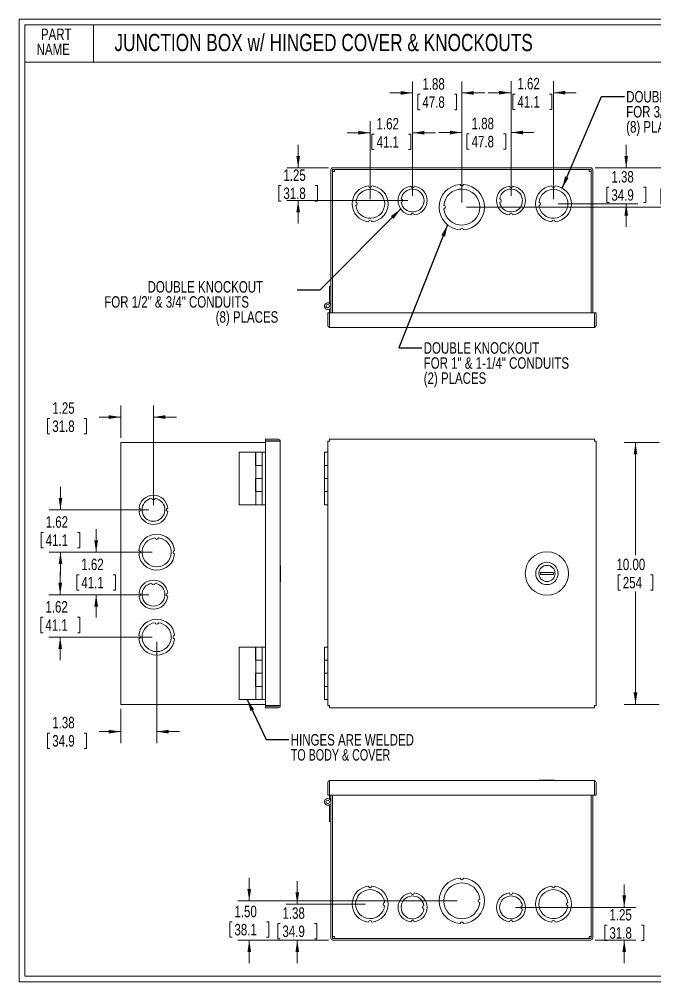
# Model space of a CAD drawing. Header units: inches. Extents: x 0.9 to 58.6, y 0.9 to 37.7.
# Drawn here: x 0.88 to 25.15, y 0.93 to 37.68 of the extents above; entities that cross this region are included whole.
import ezdxf

# ---------------------------------------------------------------- set-up
doc = ezdxf.new("R2010")
doc.units = ezdxf.units.IN
doc.header["$LTSCALE"] = 3.5
doc.header["$MEASUREMENT"] = 0
doc.styles.add('SLDTEXTSTYLE0', font='TXT', dxfattribs={"width": 0.75})
doc.styles.add('SLDTEXTSTYLE1', font='TXT', dxfattribs={"width": 0.7})
doc.dimstyles.new('SLDDIMSTYLE0', dxfattribs={"dimtxt": 0.4375, "dimasz": 0.455, "dimexe": 0, "dimexo": 0.0625, "dimgap": 0.109375, "dimtad": 0, "dimtih": 1, "dimtoh": 1, "dimrnd": 1e-09, "dimzin": 12, "dimdsep": 46, "dimtxsty": 'SLDTEXTSTYLE0', "dimsah": 1, "dimcen": 0.09, "dimadec": 0, "dimazin": 0, "dimtfac": 1, "dimtofl": 0, "dimtmove": 0, "dimatfit": 3, "dimfxl": 1, "dimtolj": 1, "dimtzin": 12, "dimarcsym": 0})
doc.dimstyles.new('SLDDIMSTYLE1', dxfattribs={"dimtxt": 0.4375, "dimasz": 0.455, "dimexe": 0, "dimexo": 0.0625, "dimgap": 0.109375, "dimtad": 0, "dimtih": 1, "dimtoh": 1, "dimrnd": 1e-09, "dimzin": 4, "dimdsep": 46, "dimtxsty": 'SLDTEXTSTYLE0', "dimsah": 1, "dimcen": 0.09, "dimadec": 0, "dimazin": 0, "dimtfac": 1, "dimtofl": 0, "dimtmove": 0, "dimatfit": 3, "dimfxl": 1, "dimtolj": 1, "dimtzin": 12, "dimarcsym": 0})
doc.dimstyles.new('SLDDIMSTYLE2', dxfattribs={"dimtxt": 0, "dimasz": 0.455, "dimexe": 0, "dimexo": 0.0625, "dimgap": 0, "dimtad": 0, "dimtih": 1, "dimtoh": 1, "dimdec": 0, "dimrnd": 1e-09, "dimzin": 0, "dimdsep": 46, "dimtxsty": 'Standard', "dimsah": 1, "dimcen": 0.09, "dimadec": 0, "dimazin": 0, "dimtfac": 0.455, "dimtdec": 0, "dimtofl": 0, "dimtmove": 0, "dimatfit": 3, "dimfxl": 1, "dimtolj": 1, "dimtzin": 0, "dimarcsym": 0})
doc.dimstyles.new('SLDDIMSTYLE3', dxfattribs={"dimtxt": 0.4375, "dimasz": 0.455, "dimexe": 0, "dimexo": 0.0625, "dimgap": 0.109375, "dimtad": 0, "dimtih": 1, "dimtoh": 1, "dimrnd": 1e-09, "dimzin": 4, "dimdsep": 46, "dimtxsty": 'SLDTEXTSTYLE0', "dimsah": 1, "dimcen": 0.09, "dimadec": 0, "dimazin": 0, "dimtfac": 1, "dimtofl": 0, "dimtmove": 0, "dimatfit": 3, "dimfxl": 1, "dimtolj": 1, "dimtzin": 12, "dimarcsym": 0})

# ---------------------------------------------------------------- blocks, each defined once
blk = doc.blocks.new('SW_NOTE_1')
at = {"color": 0, "linetype": 'Continuous', "lineweight": 0, "ltscale": 3.5, "char_height": 0.4375, "attachment_point": 1, "style": 'SLDTEXTSTYLE0'}
for s, insert in [('PART', (0, 0.564)), ('NAME', (-0.163, -0.011))]:
    blk.add_mtext(s, dxfattribs=dict(at, insert=insert))
blk = doc.blocks.new('*D5')
at = {"color": 7, "linetype": 'Continuous', "lineweight": 0, "ltscale": 3.5}
for p, q in [((24.064, 32.012), (24.064, 32.887)), ((22.882, 32.012), (24.502, 32.012)), ((23.321, 31.272), (23.321, 30.682)), ((23.321, 31.272), (23.41, 31.272)), ((24.808, 31.272), (24.719, 31.272)), ((24.808, 31.272), (24.808, 30.682)), ((21.459, 30.637), (24.502, 30.637)), ((23.321, 30.682), (23.41, 30.682)), ((24.064, 30.637), (24.064, 29.762)), ((24.808, 30.682), (24.719, 30.682))]:
    blk.add_line(p, q, dxfattribs=at)
for points in [[(24.064, 32.012), (24.134, 32.467), (23.994, 32.467)], [(24.064, 30.637), (23.994, 30.182), (24.134, 30.182)]]:
    blk.add_solid(points, dxfattribs=at)
at = {"color": 7, "linetype": 'Continuous', "lineweight": 0, "ltscale": 3.5, "char_height": 0.4375, "attachment_point": 1, "style": 'SLDTEXTSTYLE0'}
for s, insert in [('1.38', (23.499, 31.889)), ('34.9', (23.499, 31.194))]:
    blk.add_mtext(s, dxfattribs=dict(at, insert=insert))
blk = doc.blocks.new('*D6')
at = {"color": 7, "linetype": 'Continuous', "lineweight": 0, "ltscale": 3.5}
for p, q in [((11.534, 32.012), (11.534, 32.887)), ((12.686, 32.012), (11.097, 32.012)), ((10.791, 31.335), (10.791, 30.745)), ((10.791, 31.335), (10.88, 31.335)), ((12.277, 31.335), (12.188, 31.335)), ((12.277, 31.335), (12.277, 30.745)), ((10.791, 30.745), (10.88, 30.745)), ((15.729, 30.762), (11.097, 30.762)), ((11.534, 30.762), (11.534, 29.887)), ((12.277, 30.745), (12.188, 30.745))]:
    blk.add_line(p, q, dxfattribs=at)
for points in [[(11.534, 32.012), (11.604, 32.467), (11.464, 32.467)], [(11.534, 30.762), (11.464, 30.307), (11.604, 30.307)]]:
    blk.add_solid(points, dxfattribs=at)
at = {"color": 7, "linetype": 'Continuous', "lineweight": 0, "ltscale": 3.5, "char_height": 0.4375, "attachment_point": 1, "style": 'SLDTEXTSTYLE0'}
for s, insert in [('1.25', (10.969, 31.951)), ('31.8', (10.969, 31.257))]:
    blk.add_mtext(s, dxfattribs=dict(at, insert=insert))
blk = doc.blocks.new('*D7')
at = {"color": 7, "linetype": 'Continuous', "lineweight": 0, "ltscale": 3.5}
for p, q in [((19.664, 30.937), (19.664, 35.319)), ((21.284, 30.812), (21.284, 35.319)), ((19.664, 34.881), (18.789, 34.881)), ((19.731, 34.829), (19.731, 34.239)), ((19.731, 34.829), (19.82, 34.829)), ((21.217, 34.829), (21.129, 34.829)), ((21.217, 34.829), (21.217, 34.239)), ((21.284, 34.881), (22.159, 34.881)), ((19.731, 34.239), (19.82, 34.239)), ((21.217, 34.239), (21.129, 34.239))]:
    blk.add_line(p, q, dxfattribs=at)
for points in [[(19.664, 34.881), (19.209, 34.951), (19.209, 34.811)], [(21.284, 34.881), (21.739, 34.811), (21.739, 34.951)]]:
    blk.add_solid(points, dxfattribs=at)
at = {"color": 7, "linetype": 'Continuous', "lineweight": 0, "ltscale": 3.5, "char_height": 0.4375, "attachment_point": 1, "style": 'SLDTEXTSTYLE0'}
for s, insert in [('1.62', (19.909, 35.445)), ('41.1', (19.909, 34.751))]:
    blk.add_mtext(s, dxfattribs=dict(at, insert=insert))
blk = doc.blocks.new('*D8')
at = {"color": 7, "linetype": 'Continuous', "lineweight": 0, "ltscale": 3.5}
for p, q in [((14.284, 30.812), (14.284, 33.788)), ((15.904, 30.937), (15.904, 33.788)), ((14.284, 33.35), (13.409, 33.35)), ((14.351, 33.298), (14.351, 32.708)), ((14.351, 33.298), (14.44, 33.298)), ((15.837, 33.298), (15.749, 33.298)), ((15.837, 33.298), (15.837, 32.708)), ((15.904, 33.35), (16.779, 33.35)), ((14.351, 32.708), (14.44, 32.708)), ((15.837, 32.708), (15.749, 32.708))]:
    blk.add_line(p, q, dxfattribs=at)
for points in [[(14.284, 33.35), (13.829, 33.42), (13.829, 33.28)], [(15.904, 33.35), (16.359, 33.28), (16.359, 33.42)]]:
    blk.add_solid(points, dxfattribs=at)
at = {"color": 7, "linetype": 'Continuous', "lineweight": 0, "ltscale": 3.5, "char_height": 0.4375, "attachment_point": 1, "style": 'SLDTEXTSTYLE0'}
for s, insert in [('1.62', (14.529, 33.914)), ('41.1', (14.529, 33.22))]:
    blk.add_mtext(s, dxfattribs=dict(at, insert=insert))
blk = doc.blocks.new('*D9')
at = {"color": 7, "linetype": 'Continuous', "lineweight": 0, "ltscale": 3.5}
for p, q in [((26.136, 32.012), (26.136, 32.887)), ((22.882, 32.012), (26.573, 32.012)), ((25.393, 31.21), (25.393, 30.62)), ((25.393, 31.21), (25.481, 31.21)), ((26.879, 31.21), (26.79, 31.21)), ((26.879, 31.21), (26.879, 30.62)), ((17.959, 30.512), (26.573, 30.512)), ((25.393, 30.62), (25.481, 30.62)), ((26.136, 30.512), (26.136, 29.637)), ((26.879, 30.62), (26.79, 30.62))]:
    blk.add_line(p, q, dxfattribs=at)
for points in [[(26.136, 32.012), (26.206, 32.467), (26.066, 32.467)], [(26.136, 30.512), (26.066, 30.057), (26.206, 30.057)]]:
    blk.add_solid(points, dxfattribs=at)
at = {"color": 7, "linetype": 'Continuous', "lineweight": 0, "ltscale": 3.5, "char_height": 0.4375, "attachment_point": 1, "style": 'SLDTEXTSTYLE0'}
for s, insert in [('1.50', (25.57, 31.826)), ('38.1', (25.57, 31.132))]:
    blk.add_mtext(s, dxfattribs=dict(at, insert=insert))
blk = doc.blocks.new('*D10')
at = {"color": 7, "linetype": 'Continuous', "lineweight": 0, "ltscale": 3.5}
for p, q in [((15.904, 30.937), (15.904, 35.309)), ((17.784, 30.687), (17.784, 35.309)), ((15.904, 34.871), (15.029, 34.871)), ((16.101, 34.819), (16.101, 34.229)), ((16.101, 34.819), (16.19, 34.819)), ((17.587, 34.819), (17.499, 34.819)), ((17.587, 34.819), (17.587, 34.229)), ((17.784, 34.871), (18.659, 34.871)), ((16.101, 34.229), (16.19, 34.229)), ((17.587, 34.229), (17.499, 34.229))]:
    blk.add_line(p, q, dxfattribs=at)
for points in [[(15.904, 34.871), (15.449, 34.941), (15.449, 34.801)], [(17.784, 34.871), (18.239, 34.801), (18.239, 34.941)]]:
    blk.add_solid(points, dxfattribs=at)
at = {"color": 7, "linetype": 'Continuous', "lineweight": 0, "ltscale": 3.5, "char_height": 0.4375, "attachment_point": 1, "style": 'SLDTEXTSTYLE0'}
for s, insert in [('1.88', (16.279, 35.435)), ('47.8', (16.279, 34.741))]:
    blk.add_mtext(s, dxfattribs=dict(at, insert=insert))
blk = doc.blocks.new('*D11')
at = {"color": 7, "linetype": 'Continuous', "lineweight": 0, "ltscale": 3.5}
for p, q in [((17.784, 30.687), (17.784, 33.798)), ((19.664, 30.937), (19.664, 33.798)), ((17.784, 33.36), (16.909, 33.36)), ((17.981, 33.308), (17.981, 32.718)), ((17.981, 33.308), (18.07, 33.308)), ((19.467, 33.308), (19.379, 33.308)), ((19.467, 33.308), (19.467, 32.718)), ((19.664, 33.36), (20.539, 33.36)), ((17.981, 32.718), (18.07, 32.718)), ((19.467, 32.718), (19.379, 32.718))]:
    blk.add_line(p, q, dxfattribs=at)
for points in [[(17.784, 33.36), (17.329, 33.43), (17.329, 33.29)], [(19.664, 33.36), (20.119, 33.29), (20.119, 33.43)]]:
    blk.add_solid(points, dxfattribs=at)
at = {"color": 7, "linetype": 'Continuous', "lineweight": 0, "ltscale": 3.5, "char_height": 0.4375, "attachment_point": 1, "style": 'SLDTEXTSTYLE0'}
for s, insert in [('1.88', (18.159, 33.924)), ('47.8', (18.159, 33.23))]:
    blk.add_mtext(s, dxfattribs=dict(at, insert=insert))
blk = doc.blocks.new('SW_NOTE_4')
at = {"color": 0, "linetype": 'Continuous', "lineweight": 0, "ltscale": 3.5, "char_height": 0.4375, "attachment_point": 1, "style": 'SLDTEXTSTYLE0'}
for s, insert in [('DOUBLE KNOCKOUT', (0.069, 0.212)), ('FOR 3/4" & 1" CONDUITS', (0.069, -0.363)), ('(8) PLACES', (0.069, -0.939))]:
    blk.add_mtext(s, dxfattribs=dict(at, insert=insert))
blk = doc.blocks.new('SW_NOTE_5')
at = {"color": 0, "linetype": 'Continuous', "lineweight": 0, "ltscale": 3.5, "char_height": 0.4375, "attachment_point": 1, "style": 'SLDTEXTSTYLE0'}
for s, insert in [('DOUBLE KNOCKOUT', (-5.709, 0.34)), ('FOR 1/2" & 3/4" CONDUITS', (-7.364, -0.235)), ('(8) PLACES', (-3.107, -0.81))]:
    blk.add_mtext(s, dxfattribs=dict(at, insert=insert))
blk = doc.blocks.new('SW_NOTE_6')
at = {"color": 0, "linetype": 'Continuous', "lineweight": 0, "ltscale": 3.5, "char_height": 0.4375, "attachment_point": 1, "style": 'SLDTEXTSTYLE0'}
for s, insert in [('DOUBLE KNOCKOUT', (0.069, 0.212)), ('FOR 1" & 1-1/4" CONDUITS', (0.069, -0.363)), ('(2) PLACES', (0.069, -0.939))]:
    blk.add_mtext(s, dxfattribs=dict(at, insert=insert))
blk = doc.blocks.new('*D18')
at = {"color": 7, "linetype": 'Continuous', "lineweight": 0, "ltscale": 3.5}
for p, q in [((4.755, 21.699), (4.755, 22.933)), ((6.005, 19.129), (6.005, 22.933)), ((1.965, 22.443), (1.965, 21.853)), ((1.965, 22.443), (2.054, 22.443)), ((3.451, 22.443), (3.362, 22.443)), ((3.451, 22.443), (3.451, 21.853)), ((4.755, 22.495), (3.936, 22.495)), ((6.005, 22.495), (6.88, 22.495)), ((1.965, 21.853), (2.054, 21.853)), ((3.451, 21.853), (3.362, 21.853))]:
    blk.add_line(p, q, dxfattribs=at)
for points in [[(4.755, 22.495), (4.3, 22.565), (4.3, 22.425)], [(6.005, 22.495), (6.46, 22.425), (6.46, 22.565)]]:
    blk.add_solid(points, dxfattribs=at)
at = {"color": 7, "linetype": 'Continuous', "lineweight": 0, "ltscale": 3.5, "char_height": 0.4375, "attachment_point": 1, "style": 'SLDTEXTSTYLE0'}
for s, insert in [('1.25', (2.142, 23.059)), ('31.8', (2.142, 22.365))]:
    blk.add_mtext(s, dxfattribs=dict(at, insert=insert))
blk = doc.blocks.new('*D19')
at = {"color": 7, "linetype": 'Continuous', "lineweight": 0, "ltscale": 3.5}
for p, q in [((2.445, 15.714), (2.445, 16.589)), ((5.83, 15.714), (2.007, 15.714)), ((1.702, 14.852), (1.702, 14.262)), ((1.702, 14.852), (1.79, 14.852)), ((3.188, 14.852), (3.099, 14.852)), ((3.188, 14.852), (3.188, 14.262)), ((1.702, 14.262), (1.79, 14.262)), ((5.955, 14.094), (2.007, 14.094)), ((2.445, 14.094), (2.445, 13.219)), ((3.188, 14.262), (3.099, 14.262))]:
    blk.add_line(p, q, dxfattribs=at)
for points in [[(2.445, 15.714), (2.515, 16.169), (2.375, 16.169)], [(2.445, 14.094), (2.375, 13.639), (2.515, 13.639)]]:
    blk.add_solid(points, dxfattribs=at)
at = {"color": 7, "linetype": 'Continuous', "lineweight": 0, "ltscale": 3.5, "char_height": 0.4375, "attachment_point": 1, "style": 'SLDTEXTSTYLE0'}
for s, insert in [('1.62', (1.879, 15.468)), ('41.1', (1.879, 14.774))]:
    blk.add_mtext(s, dxfattribs=dict(at, insert=insert))
blk = doc.blocks.new('*D20')
at = {"color": 7, "linetype": 'Continuous', "lineweight": 0, "ltscale": 3.5}
for p, q in [((6.13, 13.919), (6.13, 10.046)), ((4.755, 11.349), (4.755, 10.046)), ((1.965, 10.432), (1.965, 9.842)), ((1.965, 10.432), (2.054, 10.432)), ((3.451, 10.432), (3.362, 10.432)), ((3.451, 10.432), (3.451, 9.842)), ((4.755, 10.484), (3.936, 10.484)), ((6.13, 10.484), (7.005, 10.484)), ((1.965, 9.842), (2.054, 9.842)), ((3.451, 9.842), (3.362, 9.842))]:
    blk.add_line(p, q, dxfattribs=at)
for points in [[(4.755, 10.484), (4.3, 10.554), (4.3, 10.414)], [(6.13, 10.484), (6.585, 10.414), (6.585, 10.554)]]:
    blk.add_solid(points, dxfattribs=at)
at = {"color": 7, "linetype": 'Continuous', "lineweight": 0, "ltscale": 3.5, "char_height": 0.4375, "attachment_point": 1, "style": 'SLDTEXTSTYLE0'}
for s, insert in [('1.38', (2.142, 11.048)), ('34.9', (2.142, 10.353))]:
    blk.add_mtext(s, dxfattribs=dict(at, insert=insert))
blk = doc.blocks.new('*D21')
at = {"color": 7, "linetype": 'Continuous', "lineweight": 0, "ltscale": 3.5}
for p, q in [((2.454, 18.954), (2.454, 19.829)), ((5.83, 18.954), (2.017, 18.954)), ((1.711, 18.092), (1.711, 17.502)), ((1.711, 18.092), (1.8, 18.092)), ((3.197, 18.092), (3.109, 18.092)), ((3.197, 18.092), (3.197, 17.502)), ((1.711, 17.502), (1.8, 17.502)), ((5.955, 17.334), (2.017, 17.334)), ((2.454, 17.334), (2.454, 16.459)), ((3.197, 17.502), (3.109, 17.502))]:
    blk.add_line(p, q, dxfattribs=at)
for points in [[(2.454, 18.954), (2.524, 19.409), (2.384, 19.409)], [(2.454, 17.334), (2.384, 16.879), (2.524, 16.879)]]:
    blk.add_solid(points, dxfattribs=at)
at = {"color": 7, "linetype": 'Continuous', "lineweight": 0, "ltscale": 3.5, "char_height": 0.4375, "attachment_point": 1, "style": 'SLDTEXTSTYLE0'}
for s, insert in [('1.62', (1.889, 18.708)), ('41.1', (1.889, 18.014))]:
    blk.add_mtext(s, dxfattribs=dict(at, insert=insert))
blk = doc.blocks.new('*D22')
at = {"color": 7, "linetype": 'Continuous', "lineweight": 0, "ltscale": 3.5}
for p, q in [((3.817, 17.334), (3.817, 18.209)), ((5.955, 17.334), (3.379, 17.334)), ((3.074, 16.472), (3.074, 15.882)), ((3.074, 16.472), (3.163, 16.472)), ((4.56, 16.472), (4.471, 16.472)), ((4.56, 16.472), (4.56, 15.882)), ((3.074, 15.882), (3.163, 15.882)), ((4.56, 15.882), (4.471, 15.882)), ((5.83, 15.714), (3.379, 15.714)), ((3.817, 15.714), (3.817, 14.839))]:
    blk.add_line(p, q, dxfattribs=at)
for points in [[(3.817, 17.334), (3.887, 17.789), (3.747, 17.789)], [(3.817, 15.714), (3.747, 15.259), (3.887, 15.259)]]:
    blk.add_solid(points, dxfattribs=at)
at = {"color": 7, "linetype": 'Continuous', "lineweight": 0, "ltscale": 3.5, "char_height": 0.4375, "attachment_point": 1, "style": 'SLDTEXTSTYLE0'}
for s, insert in [('1.62', (3.251, 17.088)), ('41.1', (3.251, 16.394))]:
    blk.add_mtext(s, dxfattribs=dict(at, insert=insert))
blk = doc.blocks.new('SW_NOTE_7')
at = {"color": 0, "linetype": 'Continuous', "lineweight": 0, "ltscale": 3.5, "char_height": 0.4375, "attachment_point": 1}
for s, insert, style in [('HINGES ARE WELDED', (0.069, 0.212), 'SLDTEXTSTYLE0'), ('TO BODY & COVER', (0.069, -0.363), 'SLDTEXTSTYLE1')]:
    blk.add_mtext(s, dxfattribs=dict(at, insert=insert, style=style))
blk = doc.blocks.new('*D24')
at = {"color": 7, "linetype": 'Continuous', "lineweight": 0, "ltscale": 3.5}
for p, q in [((23.989, 3.773), (23.989, 4.648)), ((19.839, 3.773), (24.427, 3.773)), ((23.246, 3.096), (23.246, 2.506)), ((23.246, 3.096), (23.335, 3.096)), ((24.732, 3.096), (24.644, 3.096)), ((24.732, 3.096), (24.732, 2.506)), ((22.882, 2.523), (24.427, 2.523)), ((23.246, 2.506), (23.335, 2.506)), ((23.989, 2.523), (23.989, 1.648)), ((24.732, 2.506), (24.644, 2.506))]:
    blk.add_line(p, q, dxfattribs=at)
for points in [[(23.989, 3.773), (24.059, 4.228), (23.919, 4.228)], [(23.989, 2.523), (23.919, 2.068), (24.059, 2.068)]]:
    blk.add_solid(points, dxfattribs=at)
at = {"color": 7, "linetype": 'Continuous', "lineweight": 0, "ltscale": 3.5, "char_height": 0.4375, "attachment_point": 1, "style": 'SLDTEXTSTYLE0'}
for s, insert in [('1.25', (23.424, 3.712)), ('31.8', (23.424, 3.018))]:
    blk.add_mtext(s, dxfattribs=dict(at, insert=insert))
blk = doc.blocks.new('*D25')
at = {"color": 7, "linetype": 'Continuous', "lineweight": 0, "ltscale": 3.5}
for p, q in [((11.5, 3.898), (11.5, 4.773)), ((14.109, 3.898), (11.062, 3.898)), ((10.757, 3.159), (10.757, 2.568)), ((10.757, 3.159), (10.846, 3.159)), ((12.243, 3.159), (12.154, 3.159)), ((12.243, 3.159), (12.243, 2.568)), ((10.757, 2.568), (10.846, 2.568)), ((12.686, 2.523), (11.062, 2.523)), ((11.5, 2.523), (11.5, 1.648)), ((12.243, 2.568), (12.154, 2.568))]:
    blk.add_line(p, q, dxfattribs=at)
for points in [[(11.5, 3.898), (11.57, 4.353), (11.43, 4.353)], [(11.5, 2.523), (11.43, 2.068), (11.57, 2.068)]]:
    blk.add_solid(points, dxfattribs=at)
at = {"color": 7, "linetype": 'Continuous', "lineweight": 0, "ltscale": 3.5, "char_height": 0.4375, "attachment_point": 1, "style": 'SLDTEXTSTYLE0'}
for s, insert in [('1.38', (10.934, 3.775)), ('34.9', (10.934, 3.08))]:
    blk.add_mtext(s, dxfattribs=dict(at, insert=insert))
blk = doc.blocks.new('*D26')
at = {"color": 7, "linetype": 'Continuous', "lineweight": 0, "ltscale": 3.5}
for p, q in [((9.665, 4.023), (9.665, 4.898)), ((17.609, 4.023), (9.228, 4.023)), ((8.922, 3.221), (8.922, 2.631)), ((8.922, 3.221), (9.011, 3.221)), ((10.408, 3.221), (10.32, 3.221)), ((10.408, 3.221), (10.408, 2.631)), ((8.922, 2.631), (9.011, 2.631)), ((10.408, 2.631), (10.32, 2.631)), ((12.686, 2.523), (9.228, 2.523)), ((9.665, 2.523), (9.665, 1.648))]:
    blk.add_line(p, q, dxfattribs=at)
for points in [[(9.665, 4.023), (9.735, 4.478), (9.595, 4.478)], [(9.665, 2.523), (9.595, 2.068), (9.735, 2.068)]]:
    blk.add_solid(points, dxfattribs=at)
at = {"color": 7, "linetype": 'Continuous', "lineweight": 0, "ltscale": 3.5, "char_height": 0.4375, "attachment_point": 1, "style": 'SLDTEXTSTYLE0'}
for s, insert in [('1.50', (9.1, 3.837)), ('38.1', (9.1, 3.143))]:
    blk.add_mtext(s, dxfattribs=dict(at, insert=insert))
blk = doc.blocks.new('*D33')
at = {"color": 7, "linetype": 'Continuous', "lineweight": 0, "ltscale": 3.5}
for p, q in [((25.327, 21.524), (23.982, 21.524)), ((24.419, 21.524), (24.419, 17.218)), ((23.757, 16.472), (23.757, 15.882)), ((23.757, 16.472), (23.846, 16.472)), ((25.082, 16.472), (24.993, 16.472)), ((25.082, 16.472), (25.082, 15.882)), ((23.757, 15.882), (23.846, 15.882)), ((24.419, 11.524), (24.419, 15.83)), ((25.082, 15.882), (24.993, 15.882)), ((25.327, 11.524), (23.982, 11.524))]:
    blk.add_line(p, q, dxfattribs=at)
for points in [[(24.419, 21.524), (24.349, 21.069), (24.489, 21.069)], [(24.419, 11.524), (24.489, 11.979), (24.349, 11.979)]]:
    blk.add_solid(points, dxfattribs=at)
at = {"color": 7, "linetype": 'Continuous', "lineweight": 0, "ltscale": 3.5, "char_height": 0.4375, "attachment_point": 1, "style": 'SLDTEXTSTYLE0'}
for s, insert in [('10.00', (23.692, 17.088)), ('254', (23.935, 16.394))]:
    blk.add_mtext(s, dxfattribs=dict(at, insert=insert))

msp = doc.modelspace()

# ---------------------------------------------------------------- linework, layer by layer
at = {"color": 7, "linetype": 'Continuous', "lineweight": 0, "ltscale": 3.5}
for p, q in [((0.8794, 37.6848), (58.6294, 37.6848)), ((0.8794, 37.6848), (0.8794, 0.9348)), ((1.0964, 37.4678), (58.4124, 37.4678)), ((1.0964, 37.4678), (1.0964, 1.1518)), ((3.7214, 37.4678), (3.7214, 36.0468)), ((1.0964, 36.0468), (58.4124, 36.0468)), ((58.4124, 1.1518), (1.0964, 1.1518)), ((58.6294, 0.9348), (0.8794, 0.9348))]:
    msp.add_line(p, q, dxfattribs=at)
at = {"color": 7, "linetype": 'Continuous', "lineweight": 15, "ltscale": 3.5}
for p, q in [((22.7072, 32.0121), (12.8612, 32.0121)), ((12.7842, 31.9351), (12.7842, 26.4811)), ((12.8462, 31.9351), (12.8462, 26.4811)), ((12.9232, 31.8731), (12.8462, 31.8731)), ((22.7072, 31.9501), (12.8612, 31.9501)), ((12.9232, 31.9501), (12.9232, 31.8731)), ((22.6452, 31.9501), (22.6452, 31.8731)), ((22.6452, 31.8731), (22.7222, 31.8731)), ((22.7222, 26.4811), (22.7222, 31.9351)), ((22.7842, 26.4811), (22.7842, 31.9351)), ((12.7242, 27.4811), (12.7242, 26.8596)), ((12.7242, 27.4811), (12.7842, 27.4811)), ((12.7242, 26.8596), (12.7842, 26.8596)), ((12.7242, 26.8373), (12.7242, 26.8596)), ((12.6622, 25.9961), (12.6622, 26.4811)), ((12.6622, 26.4811), (12.7242, 26.4811)), ((12.7242, 26.4811), (12.7242, 26.6249)), ((22.8502, 26.4811), (12.7242, 26.4811)), ((12.7242, 26.4811), (12.7242, 25.9961)), ((22.8502, 25.9961), (22.8502, 26.4811)), ((22.9122, 26.4811), (22.8502, 26.4811)), ((22.9122, 26.4811), (22.9122, 25.9961)), ((12.7242, 25.9191), (12.7242, 25.9961)), ((12.7242, 25.9191), (12.7392, 25.9191)), ((22.8352, 25.9191), (12.7392, 25.9191)), ((21.3317, 25.9091), (20.7427, 25.9091)), ((22.8502, 25.9191), (22.8352, 25.9191)), ((22.8502, 25.9961), (22.8502, 25.9191)), ((4.7552, 21.5242), (4.7552, 11.5242)), ((4.7552, 21.5242), (4.8322, 21.5242)), ((4.8322, 21.5242), (10.2862, 21.5242)), ((10.2862, 21.6492), (10.2862, 21.5872)), ((10.2862, 21.6492), (10.7712, 21.6492)), ((10.2862, 21.5872), (10.7712, 21.5872)), ((10.2862, 21.5722), (10.2862, 11.4762)), ((10.7712, 21.5722), (10.2862, 21.5722)), ((10.7712, 21.5722), (10.8467, 21.5722)), ((10.8467, 21.5722), (10.8482, 21.5722)), ((10.8482, 21.5722), (10.8482, 11.4762)), ((12.6622, 11.4762), (12.6622, 21.5722)), ((12.6622, 21.5722), (12.7242, 21.5722)), ((12.7242, 21.6492), (22.8502, 21.6492)), ((12.7242, 21.5722), (12.7242, 21.6492)), ((12.7242, 21.5722), (12.7392, 21.5722)), ((22.8502, 21.5722), (22.8352, 21.5722)), ((22.8502, 21.6492), (22.8502, 21.5722)), ((22.8502, 21.5722), (22.9122, 21.5722)), ((22.9122, 11.4762), (22.9122, 21.5722)), ((9.2862, 21.1492), (9.2862, 19.1492)), ((9.2862, 21.1492), (9.9077, 21.1492)), ((9.9077, 20.6492), (9.9077, 21.1492)), ((9.9122, 21.1492), (9.9122, 20.6492)), ((9.9122, 21.1492), (10.1602, 21.1492)), ((10.1602, 20.6492), (10.1602, 21.1492)), ((10.2862, 21.1492), (10.1602, 21.1492)), ((12.5362, 21.1492), (12.5362, 20.6492)), ((12.5362, 21.1492), (12.6622, 21.1492)), ((9.9122, 20.6492), (9.9077, 20.6492)), ((9.9122, 20.6492), (9.9122, 20.1492)), ((9.9122, 20.6492), (10.1602, 20.6492)), ((10.1602, 20.1492), (10.1602, 20.6492)), ((10.1602, 20.6492), (10.1647, 20.6492)), ((10.1647, 20.6492), (10.1647, 20.1492)), ((12.5362, 20.6492), (12.5362, 20.1492)), ((12.5362, 20.6492), (12.6622, 20.6492)), ((9.9077, 19.6492), (9.9077, 20.1492)), ((9.9077, 20.1492), (9.9122, 20.1492)), ((9.9122, 20.1492), (9.9122, 19.6492)), ((10.1602, 20.1492), (9.9122, 20.1492)), ((10.1602, 19.6492), (10.1602, 20.1492)), ((10.1647, 20.1492), (10.1602, 20.1492)), ((12.5362, 20.1492), (12.5362, 19.6492)), ((12.6622, 20.1492), (12.5362, 20.1492)), ((9.9122, 19.6492), (9.9077, 19.6492)), ((9.9122, 19.6492), (9.9122, 19.1492)), ((9.9122, 19.6492), (10.1602, 19.6492)), ((10.1602, 19.1492), (10.1602, 19.6492)), ((10.1602, 19.6492), (10.1647, 19.6492)), ((10.1647, 19.6492), (10.1647, 19.1492)), ((12.5362, 19.6492), (12.5362, 19.1492)), ((12.5362, 19.6492), (12.6622, 19.6492)), ((9.2862, 19.1492), (9.9122, 19.1492)), ((9.9122, 19.1492), (10.1602, 19.1492)), ((10.2862, 19.1492), (10.1647, 19.1492)), ((12.5362, 19.1492), (12.6622, 19.1492)), ((10.8582, 16.8187), (10.8582, 16.2297)), ((20.7872, 16.5582), (21.2872, 16.5582)), ((20.7872, 16.4902), (20.7872, 16.5582)), ((21.2872, 16.5582), (21.2872, 16.4902)), ((21.2872, 16.4902), (20.7872, 16.4902)), ((9.2862, 13.7132), (9.2862, 11.7132)), ((9.2862, 13.7132), (9.9077, 13.7132)), ((9.9077, 13.2132), (9.9077, 13.7132)), ((9.9122, 13.7132), (9.9122, 13.2132)), ((9.9122, 13.7132), (10.1602, 13.7132)), ((10.1602, 13.2132), (10.1602, 13.7132)), ((10.2862, 13.7132), (10.1602, 13.7132)), ((12.5362, 13.7132), (12.5362, 13.2132)), ((12.5362, 13.7132), (12.6622, 13.7132)), ((9.9122, 13.2132), (9.9077, 13.2132)), ((9.9122, 13.2132), (9.9122, 12.7132)), ((9.9122, 13.2132), (10.1602, 13.2132)), ((10.1602, 12.7132), (10.1602, 13.2132)), ((10.1602, 13.2132), (10.1647, 13.2132)), ((10.1647, 13.2132), (10.1647, 12.7132)), ((12.5362, 13.2132), (12.5362, 12.7132)), ((12.5362, 13.2132), (12.6622, 13.2132)), ((9.9077, 12.2132), (9.9077, 12.7132)), ((9.9077, 12.7132), (9.9122, 12.7132)), ((9.9122, 12.7132), (9.9122, 12.2132)), ((10.1602, 12.7132), (9.9122, 12.7132)), ((10.1602, 12.2132), (10.1602, 12.7132)), ((10.1647, 12.7132), (10.1602, 12.7132)), ((12.5362, 12.7132), (12.5362, 12.2132)), ((12.6622, 12.7132), (12.5362, 12.7132)), ((9.9122, 12.2132), (9.9077, 12.2132)), ((9.9122, 12.2132), (9.9122, 11.7132)), ((9.9122, 12.2132), (10.1602, 12.2132)), ((10.1602, 11.7132), (10.1602, 12.2132)), ((10.1602, 12.2132), (10.1647, 12.2132)), ((10.1647, 12.2132), (10.1647, 11.7132)), ((12.5362, 12.2132), (12.5362, 11.7132)), ((12.5362, 12.2132), (12.6622, 12.2132)), ((4.7552, 11.5242), (4.8322, 11.5242)), ((4.8322, 11.5242), (10.2862, 11.5242)), ((9.2862, 11.7132), (9.9122, 11.7132)), ((9.9122, 11.7132), (10.1602, 11.7132)), ((10.2862, 11.7132), (10.1647, 11.7132)), ((10.2862, 11.4762), (10.7712, 11.4762)), ((10.2862, 11.3992), (10.2862, 11.4612)), ((10.7712, 11.4612), (10.2862, 11.4612)), ((10.7712, 11.3992), (10.2862, 11.3992)), ((10.8467, 11.4762), (10.7712, 11.4762)), ((10.8467, 11.4762), (10.8482, 11.4762)), ((12.5362, 11.7132), (12.6622, 11.7132)), ((12.7242, 11.4762), (12.6622, 11.4762)), ((12.7242, 11.4762), (12.7392, 11.4762)), ((12.7242, 11.3992), (12.7242, 11.4762)), ((12.7242, 11.3992), (22.8502, 11.3992)), ((22.8502, 11.4762), (22.8352, 11.4762)), ((22.9122, 11.4762), (22.8502, 11.4762)), ((22.8502, 11.4762), (22.8502, 11.3992)), ((12.6622, 8.0542), (12.6622, 8.5392)), ((12.7242, 8.5392), (12.7242, 8.6162)), ((12.7242, 8.6162), (12.7392, 8.6162)), ((12.7242, 8.5392), (12.7242, 8.0542)), ((12.7392, 8.6162), (22.8352, 8.6162)), ((21.3317, 8.6262), (20.7427, 8.6262)), ((22.8502, 8.6162), (22.8352, 8.6162)), ((22.8502, 8.6162), (22.8502, 8.5392)), ((22.8502, 8.0542), (22.8502, 8.5392)), ((22.9122, 8.5392), (22.9122, 8.0542)), ((12.6622, 8.0542), (12.7242, 8.0542)), ((12.7242, 8.0542), (22.8502, 8.0542)), ((12.7242, 8.0542), (12.7242, 7.9327)), ((12.7242, 7.9327), (12.7842, 7.9327)), ((12.7242, 7.9104), (12.7242, 7.9327)), ((12.7842, 2.6002), (12.7842, 8.0542)), ((12.8462, 2.6002), (12.8462, 8.0542)), ((22.7222, 8.0542), (22.7222, 2.6002)), ((22.7842, 8.0542), (22.7842, 2.6002)), ((22.9122, 8.0542), (22.8502, 8.0542)), ((12.7242, 7.0542), (12.7242, 7.698)), ((12.7242, 7.0542), (12.7842, 7.0542)), ((12.9232, 2.6622), (12.8462, 2.6622)), ((22.7072, 2.5852), (12.8612, 2.5852)), ((12.9232, 2.5852), (12.9232, 2.6622)), ((22.6452, 2.5852), (22.6452, 2.6622)), ((22.6452, 2.6622), (22.7222, 2.6622)), ((22.7072, 2.5232), (12.8612, 2.5232))]:
    msp.add_line(p, q, dxfattribs=at)
at = {"color": 7, "linetype": 'Continuous', "lineweight": 15, "ltscale": 12.25}
for centre, radius in [((12.6602, 26.7311), 0.064), ((21.0372, 16.5242), 0.828), ((21.0372, 16.5242), 0.428), ((21.0372, 16.5242), 0.3095), ((12.6602, 7.8042), 0.064)]:
    msp.add_circle(centre, radius, dxfattribs=at)
for centre, radius, start, end in [((12.8612, 31.9351), 0.077, 90, 180), ((22.7072, 31.9351), 0.077, 0, 90), ((12.8612, 31.9351), 0.015, 90, 180), ((22.7072, 31.9351), 0.015, 0, 90), ((14.2842, 30.6371), 0.6875, 95.2105, 264.7895), ((14.2842, 31.3246), 0.0625, 182.60525, 357.39475), ((14.2842, 30.6371), 0.6875, 275.2105, 84.7895), ((15.9042, 30.7621), 0.5545, 96.46147, 263.53853), ((15.9042, 31.3166), 0.0625, 183.23073, 356.76927), ((15.9042, 30.7621), 0.5545, 276.46147, 83.53853), ((17.7842, 30.5121), 0.867, 94.13121, 265.86879), ((17.7842, 31.3791), 0.0625, 182.06561, 357.93439), ((17.7842, 30.5121), 0.867, 274.13121, 85.86879), ((19.6642, 30.7621), 0.5545, 96.46147, 263.53853), ((19.6642, 31.3166), 0.0625, 183.23073, 356.76927), ((19.6642, 30.7621), 0.5545, 276.46147, 83.53853), ((21.2842, 30.6371), 0.6875, 95.2105, 264.7895), ((21.2842, 31.3246), 0.0625, 182.60525, 357.39475), ((21.2842, 30.6371), 0.6875, 275.2105, 84.7895), ((14.2842, 30.6371), 0.5545, 186.46147, 173.53853), ((15.9042, 30.7621), 0.4375, 188.19209, 171.80791), ((17.7842, 30.5121), 0.6875, 0.62505, 174.7895), ((19.6642, 30.7621), 0.4375, 188.19209, 171.80791), ((21.2842, 30.6371), 0.5545, 186.46147, 173.53853), ((13.7297, 30.6371), 0.0625, 273.23073, 86.76927), ((15.4667, 30.7621), 0.0625, 274.09604, 85.90396), ((17.0967, 30.5121), 0.0625, 272.60525, 87.39475), ((17.7842, 30.5121), 0.6875, 185.2105, 359.37495), ((18.4717, 30.5121), 0.0075, 90.31252, 269.68748), ((19.2267, 30.7621), 0.0625, 274.09604, 85.90396), ((20.7297, 30.6371), 0.0625, 273.23073, 86.76927), ((15.9042, 30.2076), 0.0625, 3.23073, 176.76927), ((19.6642, 30.2076), 0.0625, 3.23073, 176.76927), ((14.2842, 29.9496), 0.0625, 2.60525, 177.39475), ((21.2842, 29.9496), 0.0625, 2.60525, 177.39475), ((17.7842, 29.6451), 0.0625, 2.06561, 177.93439), ((12.6602, 26.7311), 0.124, 0, 301.07295), ((12.7392, 25.9961), 0.077, 180, 258.76666), ((20.7427, 25.9241), 0.015, 199.47122, 270), ((21.3317, 25.9241), 0.015, 270, 340.52878), ((22.8352, 25.9961), 0.077, 281.23334, 0), ((10.7712, 21.5722), 0.077, 0, 90), ((10.7712, 21.5722), 0.015, 0, 90), ((6.0052, 18.9542), 0.5545, 6.46147, 173.53853), ((6.0052, 18.9542), 0.4375, 98.19209, 81.80791), ((6.0052, 19.3917), 0.0625, 184.09604, 355.90396), ((5.4507, 18.9542), 0.0625, 273.23073, 86.76927), ((6.0052, 18.9542), 0.5545, 186.46147, 353.53853), ((6.5597, 18.9542), 0.0625, 93.23073, 266.76927), ((6.1302, 17.3342), 0.6875, 5.2105, 174.7895), ((6.1302, 17.3342), 0.5545, 96.46147, 83.53853), ((6.1302, 17.8887), 0.0625, 183.23073, 356.76927), ((5.4427, 17.3342), 0.0625, 272.60525, 87.39475), ((6.8177, 17.3342), 0.0625, 92.60525, 267.39475), ((6.1302, 17.3342), 0.6875, 185.2105, 354.7895), ((10.8432, 16.8187), 0.015, 0, 70.52878), ((6.0052, 15.7142), 0.5545, 6.46147, 173.53853), ((10.8432, 16.2297), 0.015, 289.47122, 0), ((6.0052, 15.7142), 0.4375, 98.19209, 81.80791), ((6.0052, 16.1517), 0.0625, 184.09604, 355.90396), ((5.4507, 15.7142), 0.0625, 273.23073, 86.76927), ((6.0052, 15.7142), 0.5545, 186.46147, 353.53853), ((6.5597, 15.7142), 0.0625, 93.23073, 266.76927), ((6.1302, 14.0942), 0.6875, 5.2105, 174.7895), ((6.1302, 14.0942), 0.5545, 96.46147, 83.53853), ((6.1302, 14.6487), 0.0625, 183.23073, 356.76927), ((5.4427, 14.0942), 0.0625, 272.60525, 87.39475), ((6.1302, 14.0942), 0.6875, 185.2105, 354.7895), ((6.8177, 14.0942), 0.0625, 92.60525, 267.39475), ((10.7712, 11.4762), 0.077, 270, 0), ((10.7712, 11.4762), 0.015, 270, 0), ((12.7392, 8.5392), 0.077, 101.23334, 180), ((20.7427, 8.6112), 0.015, 90, 160.52878), ((21.3317, 8.6112), 0.015, 19.47122, 90), ((22.8352, 8.5392), 0.077, 0, 78.76666), ((12.6602, 7.8042), 0.124, 0, 301.07295), ((17.7842, 4.0232), 0.867, 94.13121, 265.86879), ((17.7842, 4.8902), 0.0625, 182.06561, 357.93439), ((17.7842, 4.0232), 0.867, 274.13121, 85.86879), ((14.2842, 3.8982), 0.6875, 95.2105, 264.7895), ((14.2842, 3.8982), 0.5545, 6.46147, 353.53853), ((14.2842, 4.5857), 0.0625, 182.60525, 357.39475), ((14.2842, 3.8982), 0.6875, 275.2105, 84.7895), ((17.7842, 4.0232), 0.6875, 5.2105, 179.37495), ((21.2842, 3.8982), 0.6875, 95.2105, 264.7895), ((21.2842, 3.8982), 0.5545, 6.46147, 353.53853), ((21.2842, 4.5857), 0.0625, 182.60525, 357.39475), ((21.2842, 3.8982), 0.6875, 275.2105, 84.7895), ((15.9042, 3.7732), 0.5545, 96.46147, 263.53853), ((15.9042, 3.7732), 0.4375, 8.19209, 351.80791), ((15.9042, 4.3277), 0.0625, 183.23073, 356.76927), ((15.9042, 3.7732), 0.5545, 276.46147, 83.53853), ((18.4717, 4.0232), 0.0625, 92.60525, 267.39475), ((19.6642, 3.7732), 0.5545, 96.46147, 263.53853), ((19.6642, 3.7732), 0.4375, 8.19209, 351.80791), ((19.6642, 4.3277), 0.0625, 183.23073, 356.76927), ((19.6642, 3.7732), 0.5545, 276.46147, 83.53853), ((14.8387, 3.8982), 0.0625, 93.23073, 266.76927), ((16.3417, 3.7732), 0.0625, 94.09604, 265.90396), ((17.0967, 4.0232), 0.0075, 270.31252, 89.68748), ((17.7842, 4.0232), 0.6875, 180.62505, 354.7895), ((20.1017, 3.7732), 0.0625, 94.09604, 265.90396), ((21.8387, 3.8982), 0.0625, 93.23073, 266.76927), ((14.2842, 3.2107), 0.0625, 2.60525, 177.39475), ((15.9042, 3.2187), 0.0625, 3.23073, 176.76927), ((17.7842, 3.1562), 0.0625, 2.06561, 177.93439), ((19.6642, 3.2187), 0.0625, 3.23073, 176.76927), ((21.2842, 3.2107), 0.0625, 2.60525, 177.39475), ((12.8612, 2.6002), 0.077, 180, 270), ((12.8612, 2.6002), 0.015, 180, 270), ((22.7072, 2.6002), 0.015, 270, 0), ((22.7072, 2.6002), 0.077, 270, 0)]:
    msp.add_arc(centre, radius, start, end, dxfattribs=at)

# ---------------------------------------------------------------- block references
at = {"color": 7, "linetype": 'Continuous', "lineweight": 0, "ltscale": 3.5}
for name, p in [('SW_NOTE_1', (1.7067, 36.7667)), ('SW_NOTE_4', (23.9952, 34.7343)), ('SW_NOTE_5', (11.49, 27.3459)), ('SW_NOTE_6', (16.2602, 25.1407)), ('SW_NOTE_7', (11.1821, 10.1794))]:
    msp.add_blockref(name, p, dxfattribs=at)

# ---------------------------------------------------------------- texts
at = {"color": 7, "linetype": 'Continuous', "lineweight": 0, "ltscale": 3.5, "insert": (4.5159, 37.125), "char_height": 0.65625, "attachment_point": 1, "style": 'SLDTEXTSTYLE0'}
msp.add_mtext('JUNCTION BOX w/ HINGED COVER & KNOCKOUTS', dxfattribs=at)

# ---------------------------------------------------------------- dimensions: what is measured, and where the dimension line sits
at = {"color": 7, "linetype": 'Continuous', "lineweight": 0, "ltscale": 3.5}
for base, p1, p2, picture, middle in [((17.7842, 34.8714), (15.9042, 30.7621), (17.7842, 30.5121), '*D10', (16.8442, 34.8714)), ((19.6642, 34.881), (21.2842, 30.6371), (19.6642, 30.7621), '*D7', (20.4742, 34.881)), ((15.9042, 33.3504), (14.2842, 30.6371), (15.9042, 30.7621), '*D8', (15.0942, 33.3504)), ((19.6642, 33.36), (17.7842, 30.5121), (19.6642, 30.7621), '*D11', (18.7242, 33.36)), ((4.7552, 22.4951), (6.0052, 18.9542), (4.7552, 21.5242), '*D18', (2.7079, 22.4951)), ((4.7551705196, 10.4837264902), (6.1301705196, 14.0941512617), (4.7551705196, 11.5241512617), '*D20', (2.7079264251, 10.4837264902))]:
    dim = msp.add_linear_dim(base=base, p1=p1, p2=p2, dimstyle='SLDDIMSTYLE0', dxfattribs=at)
    dim.commit()
    dim.dimension.update_dxf_attribs({"geometry": picture, "text_midpoint": middle, "dimtype": 160})
for base, p1, p2, dimstyle, picture, middle in [((11.5341, 32.0121), (15.9042, 30.7621), (12.8612, 32.0121), 'SLDDIMSTYLE0', '*D6', (11.5341, 31.3871)), ((26.1358, 32.0121), (17.7842, 30.5121), (22.7072, 32.0121), 'SLDDIMSTYLE1', '*D9', (26.1358, 31.2621)), ((24.0644994267, 32.0120641154), (21.2842238059, 30.6370641154), (22.7072238059, 32.0120641154), 'SLDDIMSTYLE0', '*D5', (24.0644994267, 31.3245641154)), ((24.4194, 11.5242), (25.5017, 21.5242), (25.5017, 11.5242), 'SLDDIMSTYLE3', '*D33', (24.4194, 16.5242)), ((2.4543, 17.3342), (6.0052, 18.9542), (6.1302, 17.3342), 'SLDDIMSTYLE0', '*D21', (2.4543, 18.1442)), ((3.817, 15.7142), (6.1302, 17.3342), (6.0052, 15.7142), 'SLDDIMSTYLE0', '*D22', (3.817, 16.5242)), ((2.4447, 15.7142), (6.1302, 14.0942), (6.0052, 15.7142), 'SLDDIMSTYLE0', '*D19', (2.4447, 14.9042)), ((9.6652, 2.5232), (17.7842, 4.0232), (12.8612, 2.5232), 'SLDDIMSTYLE1', '*D26', (9.6652, 3.2732)), ((11.4998342148, 2.5231666714), (14.2842238059, 3.8981666714), (12.8612238059, 2.5231666714), 'SLDDIMSTYLE0', '*D25', (11.4998342148, 3.2106666714)), ((23.9893, 2.5232), (19.6642, 3.7732), (22.7072, 2.5232), 'SLDDIMSTYLE0', '*D24', (23.9893, 3.1482))]:
    dim = msp.add_linear_dim(base=base, p1=p1, p2=p2, angle=90, dimstyle=dimstyle, dxfattribs=at)
    dim.commit()
    dim.dimension.update_dxf_attribs({"geometry": picture, "text_midpoint": middle, "dimtype": 160})

# ---------------------------------------------------------------- leaders
for points in [[(21.6176, 31.2383), (23.1202, 34.7343), (23.9952, 34.7343)], [(15.4526, 30.4403), (12.365, 27.3459), (11.49, 27.3459)], [(17.2418, 29.8357), (15.3852, 25.1407), (16.2602, 25.1407)], [(9.5875, 11.7132), (10.3071, 10.1794), (11.1821, 10.1794)]]:
    msp.add_leader(points, dimstyle='SLDDIMSTYLE2', dxfattribs=at)

doc.saveas('drawing.dxf')
